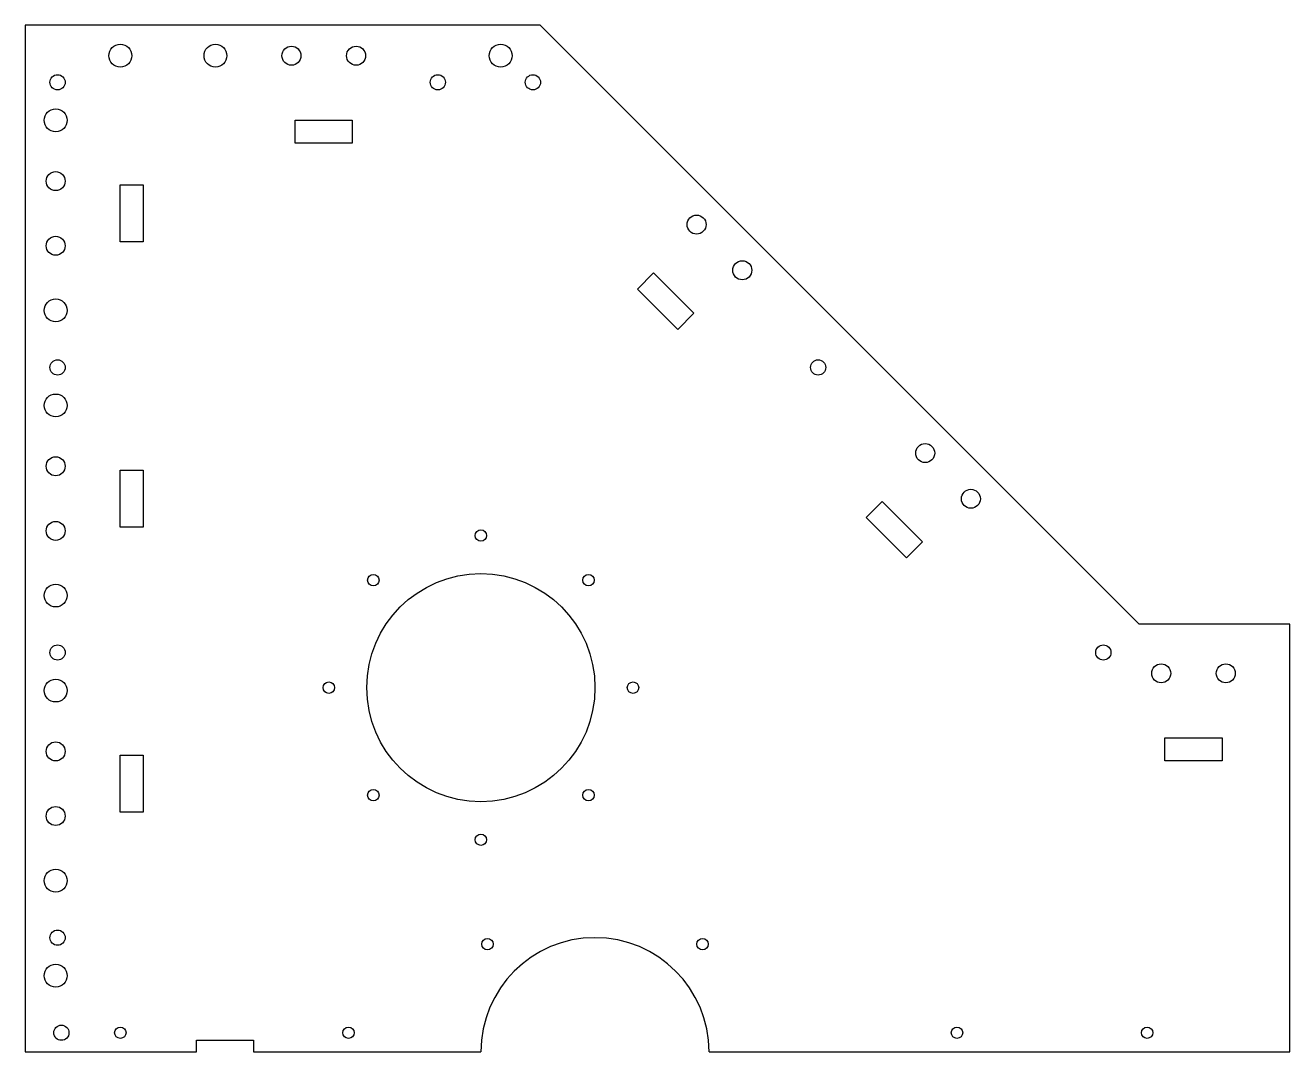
# Model space of a CAD drawing. Header units: millimetres. Extents: x 0 to 333, y 0 to 270.
import ezdxf

# ---------------------------------------------------------------- set-up
doc = ezdxf.new("R2010")
doc.units = ezdxf.units.MM
doc.layers.get('0').update_dxf_attribs({"true_color": 0xffffff})

msp = doc.modelspace()

# ---------------------------------------------------------------- linework, layer by layer
at = {"color": 7, "linetype": 'Continuous', "true_color": 0xffffff}
for p, q in [((0, 270), (0, 0)), ((135.43, 270), (0, 270)), ((292.93, 112.5), (135.43, 270)), ((70.99, 239), (70.99, 245)), ((70.99, 245), (85.99, 245)), ((85.99, 245), (85.99, 239)), ((85.99, 239), (70.99, 239)), ((24.99, 213), (24.99, 228)), ((24.99, 228), (30.99, 228)), ((30.99, 228), (30.99, 213)), ((30.99, 213), (24.99, 213)), ((160.98, 200.6), (165.22, 204.85)), ((165.22, 204.85), (175.83, 194.24)), ((171.58, 190), (160.98, 200.6)), ((175.83, 194.24), (171.58, 190)), ((24.99, 138), (24.99, 153)), ((24.99, 153), (30.99, 153)), ((30.99, 153), (30.99, 138)), ((221.08, 140.5), (225.32, 144.74)), ((225.32, 144.74), (235.93, 134.13)), ((231.69, 129.89), (221.08, 140.5)), ((30.99, 138), (24.99, 138)), ((235.93, 134.13), (231.69, 129.89)), ((332.5, 112.5), (292.93, 112.5)), ((332.5, 0), (332.5, 112.5)), ((299.7, 82.53), (314.7, 82.53)), ((299.7, 76.53), (299.7, 82.53)), ((314.7, 82.53), (314.7, 76.53)), ((24.99, 63), (24.99, 78)), ((24.99, 78), (30.99, 78)), ((30.99, 78), (30.99, 63)), ((314.7, 76.53), (299.7, 76.53)), ((30.99, 63), (24.99, 63)), ((0, 0), (45, 0)), ((45, 3), (60, 3)), ((45, 0), (45, 3)), ((60, 3), (60, 0)), ((60, 0), (119.81, 0)), ((179.81, 0), (332.5, 0))]:
    msp.add_line(p, q, dxfattribs=at)
for centre, radius in [((25, 262), 3), ((50, 262), 3), ((69.99, 262), 2.5), ((86.99, 262), 2.5), ((125, 262), 3), ((8.49, 255), 2), ((108.49, 255), 2), ((133.49, 255), 2), ((8, 245), 3), ((7.99, 229), 2.5), ((176.53, 217.57), 2.5), ((7.99, 212), 2.5), ((188.55, 205.55), 2.5), ((8, 195), 3), ((8.49, 180), 2), ((208.49, 180), 2), ((8, 170), 3), ((236.64, 157.47), 2.5), ((7.99, 154), 2.5), ((248.66, 145.45), 2.5), ((7.99, 137), 2.5), ((119.81, 135.77), 1.5), ((119.81, 95.77), 30), ((91.53, 124.05), 1.5), ((148.1, 124.05), 1.5), ((8, 120), 3), ((8.49, 105), 2), ((283.49, 105), 2), ((298.7, 99.53), 2.5), ((315.7, 99.53), 2.5), ((8, 95), 3), ((79.81, 95.77), 1.5), ((159.81, 95.77), 1.5), ((7.99, 79), 2.5), ((91.53, 67.49), 1.5), ((148.1, 67.49), 1.5), ((7.99, 62), 2.5), ((119.81, 55.77), 1.5), ((8, 45), 3), ((8.49, 30), 2), ((121.53, 28.28), 1.5), ((178.1, 28.28), 1.5), ((8, 20), 3), ((9.49, 5), 2), ((25, 5), 1.5), ((85, 5), 1.5), ((245, 5), 1.5), ((295, 5), 1.5)]:
    msp.add_circle(centre, radius, dxfattribs=at)
msp.add_arc((149.81, 0), 30, 0, 180, dxfattribs=at)

doc.saveas('drawing.dxf')
